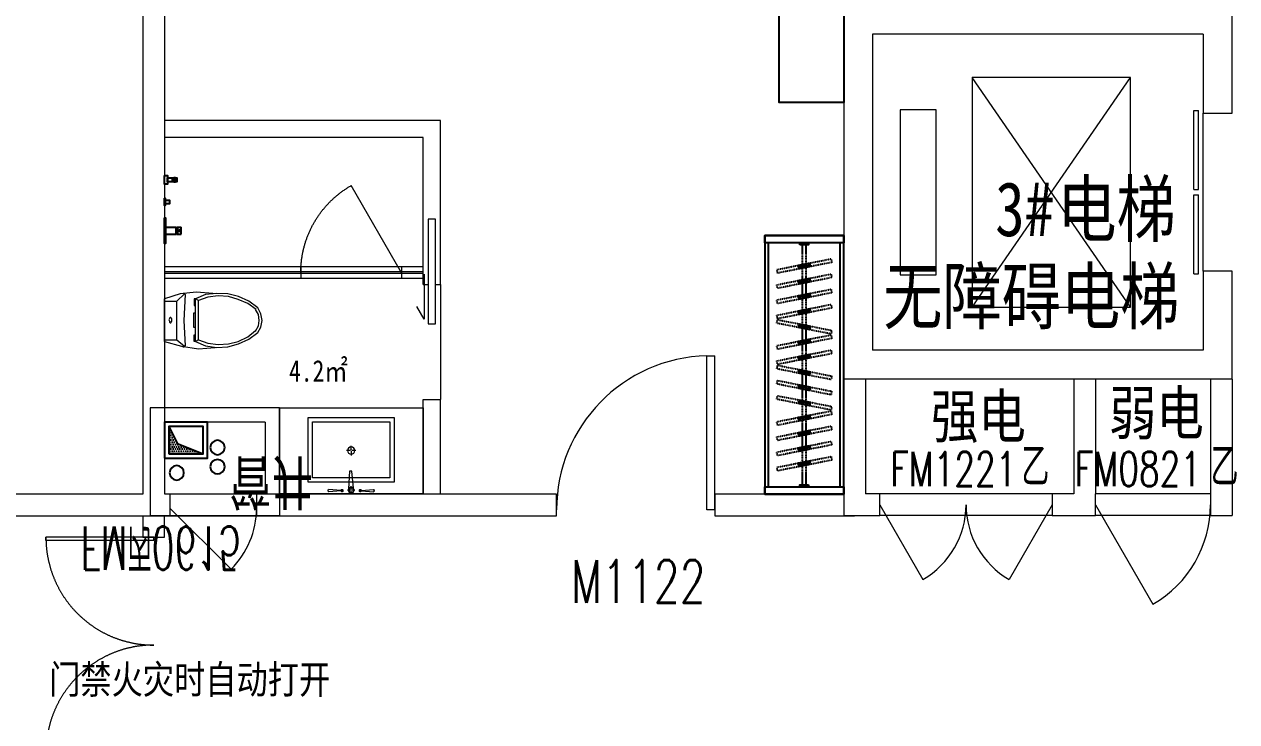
# Model space of a CAD drawing. Header units: millimetres. Extents: x 33621 to 401573, y -91663 to 133135.
# Drawn here: x 359430 to 367863, y -50810 to -45954 of the extents above; entities that cross this region are included whole.
import ezdxf

# ---------------------------------------------------------------- set-up
doc = ezdxf.new("R2010")
doc.units = ezdxf.units.MM
doc.header["$LTSCALE"] = 10
for name, pattern in [('DASH', [0.35, 0.25, -0.1]), ('DOT', [0.2, 0.1, -0.1]), ('HIDDEN', [0.375, 0.25, -0.125, 0, 0])]:
    doc.linetypes.add(name, pattern=pattern)
doc.layers.get('0').update_dxf_attribs({"color": 253})
for name, color, linetype in [('DIM_LEAD', 253, 'Continuous'), ('ELE', 253, 'Continuous'), ('FC-Text Annotation', 253, 'Continuous'), ('FF-FIXT', 253, 'Continuous'), ('PUB_TEXT', 253, 'Continuous'), ('VPIPE-污水', 253, 'Continuous'), ('VPIPE-热给水', 253, 'Continuous'), ('VPIPE-给水', 253, 'Continuous'), ('WINDOW_TEXT', 253, 'Continuous'), ('填充', 253, 'Continuous'), ('平面家具', 253, 'Continuous'), ('洁具', 253, 'Continuous'), ('风道（排气道）', 253, 'Continuous')]:
    doc.layers.add(name, color=color, linetype=linetype)
for name, color, linetype, lineweight in [('DOOR【门】', 253, 'Continuous', 0), ('FF-Door【门】', 253, 'Continuous', 0), ('FF-FIXT【洁具】', 253, 'Continuous', 0), ('FF-FURN【成品家具】', 253, 'Continuous', 0), ('FF-FURN【成品家私】', 253, 'Continuous', 0), ('MK【门槛线】', 253, 'Continuous', 0), ('RC-Text【天花文字】', 253, 'Continuous', 0), ('STAIR', 253, 'Continuous', 0), ('TXT【平面空间文字】', 253, 'Continuous', 0), ('WALL', 253, 'Continuous', 0), ('Wall【墙体】', 253, 'Continuous', 0), ('Wall【新建墙】', 253, 'Continuous', 0), ('WINDOW', 253, 'Continuous', 0), ('Xline【辅助线】', 253, 'Continuous', 0)]:
    doc.layers.add(name, color=color, linetype=linetype, lineweight=lineweight)
doc.layers.add('审图', color=253, linetype='Continuous', plot=False)
doc.styles.add('-宋体', font='', dxfattribs={"width": 0.8})
doc.styles.add('_TCH_WINDOW', font='SIMPLEX', dxfattribs={"bigfont": 'GBCBIG'})
doc.styles.add('SUN', font='romans.shx', dxfattribs={"width": 0.8, "bigfont": 'hzdx.shx'})
doc.styles.add('宋体', font='', dxfattribs={"width": 0.7})
doc.styles.add('文字', font='')
doc.styles.get('-宋体').set_extended_font_data('SimSun')
doc.styles.get('宋体').set_extended_font_data('SimSun')
doc.styles.get('文字').set_extended_font_data('SimSun')

# ---------------------------------------------------------------- blocks, each defined once
blk = doc.blocks.new('$TCHSYS$LDOR22D')
for p, q in [((-0.5166666666663638, 0.8332552583810156), (-0.0166666666667101, 0.8332552583810156)), ((-0.5166666666663638, 0.8332552583810156), (-0.5166666666663638, 0.6666666666662593)), ((-0.0166666666667101, 0.8332552583810156), (-0.0166666666667101, 0.6666666666662593)), ((0.0166666666666089, 0.8332552583810156), (0.0166666666666089, 0.6666666666662593)), ((0.0166666666666089, 0.8332552583810156), (0.5166666666662572, 0.8332552583810156)), ((0.5166666666662572, 0.8332552583810156), (0.5166666666662572, 0.6666666666662593)), ((-0.5166666666663638, 0.6666666666662593), (-0.0166666666667101, 0.6666666666662593)), ((0.0166666666666089, 0.6666666666662593), (0.5166666666662572, 0.6666666666662593)), ((-0.5000000000000071, 0.4999999999999858), (0.5000000000000373, 0.4999999999999858))]:
    blk.add_line(p, q)
blk = doc.blocks.new('$DorLib2D$00000214')
at = {"color": 0}
blk.add_line((0.4999999999999894, 1.07e-14), (4.62e-14, 0.8660254037843593), dxfattribs=at)
blk.add_arc((0.5000000000005472, -6.359e-13), 1.0000000000008, 120.0000000001199, 180, dxfattribs=at)
blk = doc.blocks.new('$DorLib2D$00000215')
at = {"color": 0}
for p, q in [((-0.4999999999999912, 7.1e-15), (-0.2500000000000249, 0.4330127018921673)), ((0.5000000000000089, 7.1e-15), (0.2500000000000355, 0.4330127018921708))]:
    blk.add_line(p, q, dxfattribs=at)
for centre, radius, start, end in [((-0.4999999999992113, 3.837e-13), 0.4999999999992167, 0, 60.00000000009565), ((0.4999999999988507, 5.151e-13), 0.4999999999989192, 119.9999999999043, 180)]:
    blk.add_arc(centre, radius, start, end, dxfattribs=at)
blk = doc.blocks.new('$DorLib2D$00000001')
for p, q in [((0.45, 0.975), (0.5000000000000002, 0.975)), ((0.45, 0), (0.45, 0.975)), ((0.5, 0), (0.5, 0.975)), ((0.5, 0), (0.45, 0))]:
    blk.add_line(p, q)
at = {"lineweight": 13}
blk.add_arc((0.475, 0), 0.975, 91.4692835813538, 180, dxfattribs=at)
blk = doc.blocks.new('DOOR_D02')
at = {"layer": 'FF-Door【门】'}
for p, q in [((-0.4842105263157892, 0.4997506303355456), (-0.4999999999999997, 0.4997506303355456)), ((-0.4999999999999997, 0), (-0.4999999999999997, 0.4997506303355456)), ((-0.4842105263157892, 0), (-0.4842105263157892, 0.5000000000000019)), ((0.4842105263157892, 0), (0.4842105263157892, 0.5000000000000019)), ((0.4842105263157892, 0.4997506303355456), (0.4999999999999997, 0.4997506303355456)), ((0.4999999999999997, 0), (0.4999999999999997, 0.4997506303355456)), ((-0.4842105263157892, 0), (-0.4999999999999997, 0)), ((0.4842105263157892, 0), (0.4999999999999997, 0))]:
    blk.add_line(p, q, dxfattribs=at)
at = {"layer": 'FF-Door【门】', "color": 8, "linetype": 'HIDDEN', "ltscale": 15}
for centre, start, end in [((-0.4999999999999997, 0), 0, 90), ((0.4995012606710915, -2e-16), 89.99999999999999, 180)]:
    blk.add_arc(centre, 0.4997506303355456, start, end, dxfattribs=at)
blk = doc.blocks.new('海龙0819125799')
at = {"layer": 'Wall【墙体】', "color": 6}
for p, q in [((-361.346166823525, 1800.000000599073), (-361.346166907344, 1649.775159592973)), ((-211.3461668924429, 1649.775159593206), (-211.3461668924429, 1799.999999882653)), ((-361.346166907344, 1649.775159592973), (-211.3461668924429, 1649.775159593206)), ((-211.3461668728851, 149.775159592973), (-361.3461669818498, 149.7751595932059)), ((-361.3461669818498, 149.7751595932059), (-361.3461669287644, 0)), ((-211.3461669287644, 0), (-211.3461668728851, 149.775159592973))]:
    blk.add_line(p, q, dxfattribs=at)
at = {"xscale": 1500, "yscale": 1500, "zscale": 1500, "rotation": 89.99999999895059}
blk.add_blockref('DOOR_D02', (-286.3461667839438, 899.7751599838958), dxfattribs=at)
at = {"layer": 'FC-Text Annotation', "style": '文字', "width": 0.8}
blk.add_text('门禁火灾时自动打开', height=199.1325747009862, dxfattribs=at).set_placement((-1014.163116379641, 560.8869037886615))
blk = doc.blocks.new('A$C78EA0098')
at = {"color": 33, "linetype": 'Continuous'}
for p, q in [((47.00000128359533, 353.7500000006403), (90.00000128336251, 353.7500000006403)), ((68.50000128359534, 375.2500000005239), (68.50000128359534, 332.2500000007567))]:
    blk.add_line(p, q, dxfattribs=at)
for p, q in [((4.999999124091118, 24.99999973730883, 9.256461575e-07), (81.00000097975135, 24.99999973725062, 9.256461575e-07)), ((81.00000097951852, -25.00000026274938, 3.560162716e-07), (81.00000097951852, 24.99999973725062, 3.560162716e-07)), ((81.00000097951852, 19.99999973730882, 9.256461575e-07), (87.98346753581427, 19.99999973725062, 9.256461575e-07)), ((84.0000009795185, 24.99999973725062, 9.256461575e-07), (114.0000009795185, 24.99999973725062, 9.256461575e-07)), ((84.0000009795185, 19.99999973730882, 3.560162716e-07), (84.0000009795185, 24.99999973725062, 3.560162716e-07)), ((114.0000009795185, -25.00000026274938, -2.136136142e-07), (114.0000009795185, 24.99999973725062, 3.560162716e-07)), ((4.999999124091118, -25.00000026274938, 3.560162716e-07), (81.00000097951852, -25.00000026274938, 3.560162716e-07)), ((81.00000097951852, -20.00000026274938, 3.560162716e-07), (87.98346753581427, -20.00000026274938, 3.560162716e-07)), ((84.0000009795185, -25.00000026274938, 3.560162716e-07), (84.0000009795185, -20.00000026274938, 3.560162716e-07)), ((84.00000097975135, -25.00000026274938, 3.560162716e-07), (114.0000009795185, -25.00000026274938, 3.560162716e-07))]:
    blk.add_line(p, q)
for points in [[(1.4293473214e-06, 383.7500000006403), (20.00000113737769, 383.7500000006403), (20.00000113737769, 323.7500000006403), (1.4293473214e-06, 323.7500000006403)], [(20.00000113737769, 368.7500000006403), (85.00000121048652, 368.7500000006403), (85.00000121048652, 338.7500000006403), (20.00000113737769, 338.7500000006403)], [(6.619375199e-07, 226.0000000006403), (3.000000408617779, 226.0000000006403), (3.000000408617779, 174.0000000006403), (6.619375199e-07, 174.0000000006403)], [(3.000000408617779, 212.5000000006403), (33.50000047450885, 212.5000000006403), (33.50000047450885, 187.5000000006403), (3.000000408617779, 187.5000000006403)], [(0, 90), (4.999999124091118, 90), (4.999999124091118, -90), (0, -90)]]:
    blk.add_lwpolyline(points, close=True)
for centre, radius in [((68.50000128359534, 353.7500000006403), 11.49999999988358), ((104.0000009795185, -2.62807589e-07, 7.12013287e-08), 5)]:
    blk.add_circle(centre, radius, dxfattribs=at)
blk.add_arc((57.75000097928568, -2.627493814e-07, 9.256461575e-07), 36.2500000002529, 316.397181032414, 43.60281896758604)
blk = doc.blocks.new('PQD')
at = {"layer": '填充'}
h = blk.add_hatch(dxfattribs=at)
h.set_pattern_fill('DOTS', color=256, scale=10, style=0)
h.set_pattern_definition([(0, (0, 0), (7.9375, 15.875), [0, -15.875])])
h.paths.add_polyline_path([(517039.3606534046, 222520.7432957545), (516799.3606534047, 222520.7432957545), (516799.3606534047, 222330.7432957545), (516857.0893016653, 222450.5852683169)])
blk.add_lwpolyline([(516799.3606534047, 222330.7432957545), (516857.0893016653, 222450.5852683169), (517039.3606534046, 222520.7432957545)], dxfattribs=at)
at = {"layer": '风道（排气道）'}
for points in [[(516769.3606534046, 222550.7432957545), (517069.3606534046, 222550.7432957545), (517069.3606534046, 222300.7432957546), (516769.3606534046, 222300.7432957546)], [(516799.3606534047, 222520.7432957545), (517039.3606534046, 222520.7432957545), (517039.3606534046, 222330.7432957545), (516799.3606534047, 222330.7432957545)]]:
    blk.add_lwpolyline(points, close=True, dxfattribs=at)
blk = doc.blocks.new('$DorLib2D$00000114')
at = {"color": 0}
blk.add_line((0.4999999999999965, 3.6e-15), (-0.2071067811864751, 0.7071067811864858), dxfattribs=at)
blk.add_arc((0.5000000000013856, -1.1546e-12), 1.000000000001696, 135, 180, dxfattribs=at)
blk = doc.blocks.new('ZL_08155714')
at = {"layer": 'VPIPE-污水'}
blk.add_circle((-129.1592930657789, -712.0164852384477), 50, dxfattribs=at)
at = {"layer": 'VPIPE-热给水'}
blk.add_circle((153.8974417122081, -888.4944701527711), 50, dxfattribs=at)
at = {"layer": 'VPIPE-给水'}
blk.add_circle((153.8974417112767, -754.4488298522773), 50, dxfattribs=at)
at = {"layer": 'WALL'}
for p, q in [((-314.6437028925866, -1164.930908717448), (-314.6437028954097, -414.9309060515661)), ((-314.6437028954097, -414.9309060515661), (585.3562970589846, -414.9309060524974)), ((585.3562970589846, -1164.930908717215), (585.3562970589846, -414.9309060524974)), ((-214.6437028876972, -1064.930908736074), (-214.6437028869986, -564.9309060706291)), ((-214.6437028869986, -564.9309060706291), (485.356297058519, -564.9309060713276)), ((485.356297058519, -1064.930908717681), (485.356297058519, -564.9309060713276)), ((485.356297058519, -1064.930908717681), (-214.6437028902583, -1064.930908714421)), ((585.3562970589846, -1164.930908717215), (-314.6437028925866, -1164.930908717448))]:
    blk.add_line(p, q, dxfattribs=at)
at = {"layer": 'WINDOW'}
for p, q in [((-175.1417361089261, -414.9309060521773), (424.8582644285634, -414.9309060522937)), ((-175.1417361089261, -414.9309060521773), (-175.1417361089261, -564.9309060519735)), ((424.8582644285634, -564.9309060522937), (424.8582644285634, -414.9309060522937)), ((-175.1417361090425, -564.9309060522937), (424.8582644285634, -564.9309060522937))]:
    blk.add_line(p, q, dxfattribs=at)
at = {"layer": 'DOOR【门】', "xscale": -600, "yscale": 600, "zscale": -600}
blk.add_blockref('$DorLib2D$00000114', (124.8582644192502, -464.9309060735977), dxfattribs=at)
at = {"layer": '洁具'}
blk.add_blockref('PQD', (-516984.004356292, -223365.674204469), dxfattribs=at)
at = {"layer": 'ELE', "ltscale": 100, "style": 'SUN', "width": 0.6}
blk.add_text('FM丙0615', height=300, dxfattribs=at).set_placement((-797.1047963886523, -337.8947368420178, 8.09054457e-08))
at = {"layer": 'TXT【平面空间文字】', "width": 0.75}
blk.add_text('管井', height=300, dxfattribs=at).set_placement((236.4133385177701, -794.6007492310964))
blk = doc.blocks.new('A$C5D954283')
at = {"color": 0, "linetype": 'Continuous'}
for p, q in [((-159.8287922329036, 511.2883289088495), (-159.8287922329036, 506.3181305513717)), ((159.8287922331365, 511.2883289088495), (159.8287922331365, 506.3181305513717)), ((15.14995655568782, 492.2146877725608), (4.840431999997235, 374.2569191276562)), ((4.840431999997235, 374.2569191276562), (-11.15956799988635, 374.2569191276562))]:
    blk.add_line(p, q, dxfattribs=at)
at = {"color": 8}
for p, q in [((1.164153e-10, 532.1264297300949), (1.164153e-10, 509.5472297300585)), ((1.164153e-10, 501.4832297300454), (1.164153e-10, 478.5008297301828)), ((1.164153e-10, 235.0799999996088), (1.164153e-10, 263.807999999728)), ((-5.039999999920837, 230.0399999998044), (-32.7599999998929, 230.0399999998044)), ((1.164153e-10, 225), (1.164153e-10, 196.2719999998808)), ((32.25600000005215, 230.0399999998044), (5.040000000037252, 230.0399999998044))]:
    blk.add_line(p, q, dxfattribs=at)
at = {"color": 0, "linetype": 'Continuous'}
blk.add_lwpolyline([(300, 0), (300, 450), (-300, 450), (-300, 0)], close=True, dxfattribs=at)
at = {"color": 8, "ltscale": 1000, "const_width": 0.448}
blk.add_lwpolyline([(1.164153e-10, 505.7392297300975, -1), (1.164153e-10, 505.2912297302391, -1)], format="xyb", close=True, dxfattribs=at)
at = {"color": 8}
blk.add_lwpolyline([(270, 30), (270.0000000001164, 420), (-270, 420), (-270, 30)], close=True, dxfattribs=at)
at = {"color": 8, "const_width": 0.8399999999999997}
blk.add_lwpolyline([(0.1400000000139698, 230.4599999999628, -0.9999999999999998), (0.1400000000139698, 229.6199999998789, -0.9999999999999998)], format="xyb", close=True, dxfattribs=at)
at = {"color": 8}
blk.add_circle((1.164153e-10, 230.0399999998044), 25.2, dxfattribs=at)
at = {"color": 0, "linetype": 'Continuous'}
for centre, start, end in [((-154.8287922329036, 511.2883289088495), 88.28890731603568, 180), ((-154.8287922329036, 506.3181305513717), 180, 271.7110926839644), ((154.8287922331365, 511.2883289090823), 0, 91.71109268396431), ((154.8287922331365, 506.3181305513717), 268.2889073160357, 0)]:
    blk.add_arc(centre, 5, start, end, dxfattribs=at)
at = {"color": 250, "linetype": 'DOT', "ltscale": 1000}
for points in [[(-57.32807496341411, 508.8032297301688), (-57.44336328096688, 509.9737716621894), (-57.78479776837048, 511.09933032430126), (-58.33925728968461, 512.1366511282395), (-59.08543427626137, 513.045870417176), (-59.99465356528526, 513.7920474038692), (-61.03197436919436, 514.3465069251833), (-62.157533031277126, 514.6879414125578), (-63.328074963385006, 514.8032297301397), (-64.49861689546378, 514.6879414125578), (-65.62417555763386, 514.3465069251833), (-66.66149636145565, 513.7920474038692), (-67.57071565056685, 513.045870417176), (-68.31689263717271, 512.1366511282395), (-68.87135215848684, 511.09933032430126), (-69.21278664583224, 509.9737716621894), (-69.32807496341411, 508.8032297301688), (-69.21278664583224, 507.63268779797363), (-68.87135215848684, 506.50712913594907), (-68.31689263717271, 505.46980833198177), (-67.57071565056685, 504.560589042987), (-66.66149636145565, 503.8144120562647), (-65.62417555763386, 503.259952535067), (-64.49861689546378, 502.9185180476925), (-63.328074963385006, 502.8032297301106), (-62.157533031277126, 502.9185180476925), (-61.03197436919436, 503.259952535067), (-59.99465356528526, 503.8144120562647), (-59.08543427626137, 504.560589042987), (-58.33925728968461, 505.46980833198177), (-57.78479776837048, 506.50712913594907), (-57.44336328096688, 507.63268779797363)], [(69.32807496321038, 508.8032297301688), (69.21278664577403, 509.9737716621894), (68.87135215837043, 511.09933032430126), (68.3168926370563, 512.1366511282395), (67.57071565045044, 513.045870417176), (66.66149636131013, 513.7920474038692), (65.62417555745924, 514.3465069251833), (64.49861689540558, 514.6879414125578), (63.32807496326859, 514.8032297301397), (62.15753303116071, 514.6879414125578), (61.03197436907794, 514.3465069251833), (59.99465356525616, 513.7920474038692), (59.085434276086744, 513.045870417176), (58.339257289480884, 512.1366511282395), (57.78479776813765, 511.09933032430126), (57.443363280792255, 509.9737716621894), (57.3280749633268, 508.8032297301688), (57.443363280792255, 507.63268779797363), (57.78479776813765, 506.50712913594907), (58.339257289480884, 505.46980833198177), (59.085434276086744, 504.560589042987), (59.99465356525616, 503.8144120562647), (61.03197436907794, 503.259952535067), (62.15753303116071, 502.9185180476925), (63.32807496326859, 502.8032297301106), (64.49861689540558, 502.9185180476925), (65.62417555745924, 503.259952535067), (66.66149636131013, 503.8144120562647), (67.57071565045044, 504.560589042987), (68.3168926370563, 505.46980833198177), (68.87135215837043, 506.50712913594907), (69.21278664577403, 507.63268779797363)]]:
    blk.add_wipeout(points, dxfattribs=at)
at = {"color": 0, "linetype": 'Continuous'}
for p, q in [((-72.32807496341411, 510.3032297301106), (-154.6794934225036, 516.2860993982758)), ((-72.32807496341411, 507.3032297301105), (-154.6794934225036, 501.3203600619454)), ((72.32807496341411, 510.3032297301106), (154.67949342262, 516.2860993985086)), ((72.32807496341411, 507.3032297301105), (154.67949342262, 501.3203600619454)), ((-11.15956800000276, 374.2569191276562), (-17.54950176004786, 495.4865680530201))]:
    blk.add_line(p, q, dxfattribs=at)
at = {"color": 8}
for p, q in [((-4.032000000006519, 505.5152297301683), (-26.20799999998417, 505.5152297301683)), ((25.80480000015814, 505.5152297301683), (4.032000000006519, 505.5152297301683))]:
    blk.add_line(p, q, dxfattribs=at)
at = {"color": 0, "linetype": 'Continuous', "const_width": 12}
for points in [[(-63.32807496341411, 514.8032297301106, -1), (-63.32807496341411, 502.8032297301106, -1)], [(63.32807496341411, 514.8032297301106, 1), (63.32807496341411, 502.8032297301106, 1)]]:
    blk.add_lwpolyline(points, format="xyb", close=True, dxfattribs=at)
at = {"color": 0, "linetype": 'Continuous'}
blk.add_circle((1.164153e-10, 505.5152297301683), 20.16, dxfattribs=at)
at = {"color": 8}
blk.add_circle((0.2651944293174893, 505.7008297301363), 16.25438224187546, dxfattribs=at)
blk = doc.blocks.new('ZL_08127082')
at = {"layer": 'FF-FIXT【洁具】'}
for p, q in [((-184.0723225633846, -108.7700514605967), (-150.6046904385439, 0)), ((146.4211623065057, 0), (-150.6046904385439, 0)), ((-133.8707755542127, 0), (-133.8707755542127, -83.66927795595257)), ((133.8707755542127, 0), (133.8707755542127, -83.66927795595257)), ((146.4211623065057, 0), (179.8888932532863, -117.1369100807933)), ((-133.8707755542127, -83.66927795595257), (-184.0723225633846, -138.0542542752809)), ((133.8707755542127, -83.66927795595257), (-133.8707755542127, -83.66927795595257)), ((-20.91729478345951, -37.65116025687894), (-16.73386547336122, -33.46773094678065)), ((-20.91729478345951, -41.83458956703543), (-20.91729478345951, -37.65116025687894)), ((-16.73386547336122, -46.01811769907363), (-20.91729478345951, -41.83458956703543)), ((-16.73386547336122, -33.46773094678065), (-12.55043616326293, -33.46773094678065)), ((-12.55043616326293, -50.20154700923012), (-16.73386547336122, -46.01811769907363)), ((-12.55043616326293, -33.46773094678065), (-4.18347872106824, -29.28420281474246)), ((4.18347872106824, -50.20154700923012), (-12.55043616326293, -50.20154700923012)), ((-4.18347872106824, -29.28420281474246), (4.18347872106824, -33.46773094678065)), ((4.18347872106824, -33.46773094678065), (12.55033734132303, -33.46773094678065)), ((12.55033734132303, -46.01811769907363), (4.18347872106824, -50.20154700923012)), ((12.55033734132303, -33.46773094678065), (16.73386547336122, -37.65116025687894)), ((16.73386547336122, -41.83458956703543), (12.55033734132303, -46.01811769907363)), ((16.73386547336122, -37.65116025687894), (16.73386547336122, -41.83458956703543)), ((133.8707755542127, -83.66927795595257), (179.8888932532863, -138.0542542752809)), ((-196.6227093156776, -221.7235322312918), (-184.0723225633846, -108.7700514605967)), ((-179.8888932532863, -142.2376835854375), (-4.94109699503e-05, -133.8708249651827)), ((-4.94109699503e-05, -133.8708249651827), (-4.94109699503e-05, -138.0542542752809)), ((-4.94109699503e-05, -133.8708249651827), (175.7053651212482, -142.2376835854375)), ((184.0723225634429, -133.8708249651827), (175.7053651212482, -142.2376835854375)), ((179.8888932532863, -117.1369100807933), (196.6227093157358, -234.2739189835847)), ((184.0723225634429, -125.503867522988), (184.0723225634429, -133.8708249651827)), ((-188.255850695481, -334.6770130019868), (-196.6227093156776, -221.7235322312918)), ((-179.8888932532863, -284.4754659928149), (-150.6046904385439, -213.3565747890971)), ((-163.1550771908951, -301.2092820552061), (-138.0543036862509, -234.2739189835847)), ((-150.6046904385439, -204.9896173469024), (-104.5865727394703, -204.9896173469024)), ((-150.6046904385439, -213.3565747890971), (-150.6046904385439, -204.9896173469024)), ((-138.0543036862509, -234.2739189835847), (-150.6046904385439, -213.3565747890971)), ((146.4211623065057, -213.3565747890971), (-150.6046904385439, -213.3565747890971)), ((133.8707755542127, -234.2739189835847), (-138.0543036862509, -234.2739189835847)), ((-104.5865727394703, -204.9896173469024), (-104.5865727394703, -213.3565747890971)), ((-50.20159642014187, -213.3565747890971), (-50.20159642014187, -200.8061880368041)), ((-50.20159642014187, -200.8061880368041), (46.01806828810367, -200.8061880368041)), ((46.01806828810367, -213.3565747890971), (-50.20159642014187, -213.3565747890971)), ((46.01806828810367, -200.8061880368041), (46.01806828810367, -213.3565747890971)), ((100.4030446074321, -204.9896173469024), (100.4030446074321, -213.3565747890971)), ((146.4211623065057, -204.9896173469024), (100.4030446074321, -204.9896173469024)), ((133.8707755542127, -234.2739189835847), (146.4211623065057, -213.3565747890971)), ((133.8707755542127, -234.2739189835847), (158.9715490588569, -301.2092820552061)), ((146.4211623065057, -213.3565747890971), (146.4211623065057, -204.9896173469024)), ((146.4211623065057, -213.3565747890971), (175.7053651212482, -284.4754659928149)), ((196.6227093157358, -234.2739189835847), (188.2557518735411, -351.4108290644363)), ((-188.255850695481, -363.9612158167292), (-179.8888932532863, -284.4754659928149)), ((-171.5219358111499, -372.3281732589239), (-163.1550771908951, -301.2092820552061)), ((158.9715490588569, -301.2092820552061), (167.3385065010516, -372.3281732589239)), ((175.7053651212482, -284.4754659928149), (188.2557518735411, -363.9612158167292)), ((-184.0723225633846, -439.2635363305453), (-188.255850695481, -363.9612158167292)), ((-167.3385065009934, -443.4469656406435), (-171.5219358111499, -372.3281732589239)), ((167.3385065010516, -372.3281732589239), (163.1549783689552, -443.4469656406435)), ((188.2557518735411, -363.9612158167292), (184.0723225634429, -439.2635363305453)), ((-167.3385065009934, -514.5658568443614), (-184.0723225633846, -439.2635363305453)), ((-146.4211623065057, -510.3824275342049), (-167.3385065009934, -443.4469656406435)), ((163.1549783689552, -443.4469656406435), (146.4211623065057, -510.3824275342049)), ((184.0723225634429, -439.2635363305453), (163.1549783689552, -514.5658568443614)), ((-133.8707755542127, -585.684748048021), (-167.3385065009934, -514.5658568443614)), ((-117.1369594918215, -577.3177906058263), (-146.4211623065057, -510.3824275342049)), ((-87.85275667707901, -648.436681809544), (-133.8707755542127, -585.684748048021)), ((-75.30236992478603, -635.8862950572511), (-117.1369594918215, -577.3177906058263)), ((112.9534313597833, -577.3177906058263), (71.11884179274784, -631.7027669251547)), ((129.6873462441144, -585.684748048021), (83.66922854504082, -648.436681809544)), ((146.4211623065057, -510.3824275342049), (112.9534313597833, -577.3177906058263)), ((163.1549783689552, -514.5658568443614), (129.6873462441144, -585.684748048021)), ((-46.01806828810367, -669.3539271820919), (-87.85275667707901, -648.436681809544)), ((-41.83463897800538, -652.6201111196423), (-75.30236992478603, -631.7027669251547)), ((-4.94109699503e-05, -677.7208846242283), (-46.01806828810367, -669.3539271820919)), ((-4.94109699503e-05, -656.8035404297407), (-41.83463897800538, -652.6201111196423)), ((37.6511108459672, -652.6201111196423), (-4.94109699503e-05, -656.8035404297407)), ((46.01806828810367, -669.3539271820919), (-4.94109699503e-05, -677.7208846242283)), ((75.30227110284613, -631.7027669251547), (37.6511108459672, -652.6201111196423)), ((83.66922854504082, -648.436681809544), (46.01806828810367, -669.3539271820919))]:
    blk.add_line(p, q, dxfattribs=at)
blk = doc.blocks.new('ZL_08123655')
at = {"layer": 'FF-FIXT【洁具】'}
for p, q in [((-184.0723225633846, -138.0542542752809), (-188.255850695481, -129.6872968331445)), ((-179.8888932532863, -142.2376835854375), (-184.0723225633846, -138.0542542752809))]:
    blk.add_line(p, q, dxfattribs=at)
at = {"layer": 'DIM_LEAD'}
blk.add_blockref('ZL_08127082', (0, 0), dxfattribs=at)
blk = doc.blocks.new('DOORBLK101')
at = {"layer": 'FF-Door【门】'}
blk.add_line((-0.5, 0), (2e-16, 0.8660254037844385), dxfattribs=at)
at = {"layer": 'FF-Door【门】', "color": 8, "linetype": 'HIDDEN', "ltscale": 15}
blk.add_arc((-0.5, 0), 1, 0, 60, dxfattribs=at)
blk = doc.blocks.new('海龙0427195617')
at = {"layer": 'FF-FURN【成品家具】'}
blk.add_line((1234.087697051, 2022.392467050115), (1234.087687919848, 1222.392467050114), dxfattribs=at)
at = {"layer": 'FF-FURN【成品家私】'}
blk.add_lwpolyline([(1149.08768957993, 1748.93189989822), (1199.08768957993, 1748.93189989822), (1199.08768957993, 2478.93189989822), (1149.08768957993, 2478.93189989822)], close=True, dxfattribs=at)
blk.add_lwpolyline([(1120.486264711711, 2096.076972648269), (1120.486264711711, 1781.803913176059), (1069.673879669513, 1868.833713135915)], dxfattribs=at)
at = {"layer": 'MK【门槛线】', "color": 4}
for p, q in [((1114.087682108395, 2145.190576300025), (-681.7493923502042, 2145.190576300258)), ((261.8327732784674, 2145.190576300258), (261.8327732784674, 2065.190576300258)), ((961.8327732784674, 2145.190576300258), (961.8327732784674, 2065.190576300258)), ((1114.08768210886, 2065.190576300258), (-681.749392437283, 2065.190576300258))]:
    blk.add_line(p, q, dxfattribs=at)
at = {"layer": 'Wall【新建墙】', "color": 4}
for p, q in [((1234.08768210886, 3165.190576290479), (-684.7493970361538, 3165.190576290479)), ((1234.08768210886, 2022.39246706129), (1234.08768210886, 3165.190576290479)), ((1114.08768210886, 3045.190576290479), (-684.7493970361538, 3045.190576290479)), ((1114.08768210886, 2022.39246706129), (1114.08768210886, 3045.190576290479)), ((1114.08768210886, 2022.39246706129), (1149.08768957993, 2022.39246706129)), ((1199.08768957993, 2022.39246706129), (1234.08768210886, 2022.39246706129)), ((1114.08768210886, 564.9309024927206), (1114.08768210886, 1222.39246706129)), ((1114.08768210886, 1222.39246706129), (1234.08768210886, 1222.39246706129)), ((1234.08768210886, 564.9309024927206), (1234.08768210886, 1222.39246706129))]:
    blk.add_line(p, q, dxfattribs=at)
at = {"layer": 'WINDOW', "linetype": 'Continuous'}
for p, q in [((1114.08768210886, 2110.190576300491), (-681.7493923502042, 2110.190576300258)), ((1114.08768210886, 2100.190576300258), (-681.749392437283, 2100.190576300258))]:
    blk.add_line(p, q, dxfattribs=at)
at = {"layer": 'DIM_LEAD', "xscale": -1.000000000000001, "rotation": 90}
blk.add_blockref('ZL_08123655', (-684.749397253152, 1772.832432077856), dxfattribs=at)
at = {"layer": 'FF-FIXT', "rotation": 359.999999047842}
blk.add_blockref('A$C78EA0098', (-684.7493970543146, 2397.882950485575), dxfattribs=at)
at = {"layer": 'FF-FIXT【洁具】', "xscale": -700, "yscale": 700, "zscale": 700}
blk.add_blockref('DOORBLK101', (611.8327732784672, 2105.190576300258), dxfattribs=at)
at = {"layer": 'TXT【平面空间文字】', "color": 6, "linetype": 'Continuous', "xscale": -1, "rotation": 180}
blk.add_blockref('ZL_08155714', (-471.2686149482615, 0), dxfattribs=at)
at = {"layer": 'FF-FIXT【洁具】', "linetype": 'Continuous', "xscale": -1, "rotation": 180}
blk.add_blockref('A$C5D954283', (612.4679706323659, 1097.05733581994), dxfattribs=at)
at = {"layer": 'FF-FIXT【洁具】', "linetype": 'Continuous'}
blk.add_lwpolyline([(1114.087682111538, 564.9309060893792), (114.0876821134006, 564.9309060898449), (114.0876821134006, 1164.930906094036), (1114.087682112003, 1164.93090609357)], close=True, dxfattribs=at)

msp = doc.modelspace()

# ---------------------------------------------------------------- linework, layer by layer
for points in [[(364580.5022836102, -47475.32014480755), (364580.5022836125, -47425.32014480755), (365130.5022836125, -47425.32014483759), (365130.5022836102, -47475.32014483759)], [(365130.5022835142, -49225.32014483759), (365130.5022836125, -47425.32014483759), (364580.5022836125, -47425.32014480755), (364580.5022835143, -49225.32014480755)], [(365130.5022835171, -49175.32014483759), (365130.5022835142, -49225.32014483759), (364580.5022835143, -49225.32014480755), (364580.502283517, -49175.32014480755)]]:
    msp.add_lwpolyline(points, close=True)
at = {"color": 8}
for points in [[(364605.5022835171, -49175.32014480895), (364605.5022836102, -47475.32014480895)], [(365105.5022835171, -49175.3201448362), (365105.5022836102, -47475.32014483619)]]:
    msp.add_lwpolyline(points, dxfattribs=at)
for points in [[(364825.5022836093, -47490.32014482082), (364825.5022836102, -47475.32014482082), (364885.5022836102, -47475.32014482408), (364885.5022836093, -47490.32014482408)], [(364825.5022836093, -47490.32014482082), (364825.5022836102, -47475.32014482082), (364885.5022836102, -47475.32014482408), (364885.5022836093, -47490.32014482408)], [(364885.502283518, -49160.32014482408), (364885.5022835171, -49175.32014482408), (364825.5022835171, -49175.32014482082), (364825.502283518, -49160.32014482082)]]:
    msp.add_lwpolyline(points, close=True, dxfattribs=at)
at = {"color": 8, "linetype": 'DASH', "ltscale": 0.006}
for points in [[(364843.002283518, -49160.32014482175), (364843.0022836092, -47490.32014482176)], [(364868.002283518, -49160.32014482316), (364868.0022836093, -47490.32014482315)]]:
    msp.add_lwpolyline(points, dxfattribs=at)
for points in [[(364664.2624880968, -47662.37992167762), (365041.8648210562, -47587.27014772185), (365046.7420791055, -47611.78977973234), (364669.1397461461, -47686.89955368787)], [(364813.8322433599, -47632.62864757829), (364892.295065793, -47617.02142182119), (364897.1723238423, -47641.54105383168), (364818.7095014093, -47657.14827958854)], [(364815.295420775, -47639.98453718131), (364893.7582432081, -47624.37731142422), (364895.7091464277, -47634.18516422841), (364817.2463239947, -47649.79238998551)], [(364664.2624880911, -47768.26227461859), (365041.8648210506, -47693.15250066306), (365046.7420790994, -47717.67213267354), (364669.13974614, -47792.78190662908)], [(364813.8322433543, -47738.51100051948), (364892.2950657874, -47722.90377476239), (364897.1723238363, -47747.42340677264), (364818.7095014032, -47763.03063252974)], [(364815.2954207689, -47745.86689012251), (364893.758243202, -47730.25966436542), (364895.7091464217, -47740.06751716962), (364817.2463239886, -47755.67474292671)], [(364664.2624880855, -47874.1446275598), (365041.8648210445, -47799.03485360425), (365046.7420790938, -47823.55448561451), (364669.1397461344, -47898.66425957028)], [(364813.8322433483, -47844.39335346069), (364892.2950657818, -47828.78612770359), (364897.1723238306, -47853.30575971385), (364818.7095013976, -47868.91298547095)], [(364815.2954207633, -47851.74924306372), (364893.7582431964, -47836.14201730663), (364895.709146416, -47845.94987011082), (364817.246323983, -47861.55709586791)], [(364664.2624880795, -47980.026980501), (365041.8648210389, -47904.91720654546), (365046.7420790878, -47929.43683855572), (364669.1397461289, -48004.54661251149)], [(364813.8322433427, -47950.27570640166), (364892.2950657758, -47934.6684806448), (364897.1723238251, -47959.18811265505), (364818.7095013915, -47974.79533841214)], [(364815.2954207573, -47957.63159600492), (364893.7582431904, -47942.02437024783), (364895.70914641, -47951.83222305203), (364817.2463239769, -47967.43944880889)], [(365041.8648210278, -48110.42896547295), (364664.2624880767, -48035.31919147596), (364669.1397461284, -48010.79955946617), (365046.7420790794, -48085.90933346316)], [(364892.2950657679, -48080.67769135731), (364813.8322433366, -48065.0704655916), (364818.7095013883, -48040.55083358181), (364897.1723238195, -48056.15805934752)], [(364893.7582431834, -48073.32180175428), (364815.2954207521, -48057.71457598881), (364817.2463239728, -48047.90672318485), (364895.709146404, -48063.51394895055)], [(364664.2624880679, -48191.79168638341), (365041.8648210273, -48116.68191242786), (365046.7420790767, -48141.20154443812), (364669.1397461172, -48216.31131839366)], [(364813.832243331, -48162.04041228407), (364892.2950657642, -48146.43318652721), (364897.1723238135, -48170.95281853746), (364818.7095013804, -48186.56004429455)], [(364815.2954207456, -48169.3963018871), (364893.7582431788, -48153.78907613024), (364895.7091463984, -48163.59692893444), (364817.2463239653, -48179.20415469129)], [(364664.2624880623, -48297.67403932462), (365041.8648210217, -48222.56426536907), (365046.7420790706, -48247.08389737932), (364669.1397461112, -48322.19367133487)], [(364813.8322433255, -48267.92276522527), (364892.2950657585, -48252.31553946818), (364897.1723238074, -48276.83517147867), (364818.7095013743, -48292.44239723553)], [(364815.2954207401, -48275.2786548283), (364893.7582431731, -48259.67142907144), (364895.7091463928, -48269.47928187563), (364817.2463239597, -48285.08650763249)], [(365041.8648210106, -48428.07602429656), (364664.262488059, -48352.96625029958), (364669.1397461112, -48328.44661828978), (365046.7420790622, -48403.55639228677)], [(364892.2950657507, -48398.32475018092), (364813.8322433189, -48382.71752441522), (364818.7095013706, -48358.19789240543), (364897.1723238023, -48373.80511817113)], [(364893.7582431662, -48390.96886057789), (364815.2954207345, -48375.36163481218), (364817.246323955, -48365.55378200846), (364895.7091463867, -48381.16100777392)], [(365041.8648210044, -48533.95837723776), (364664.2624880534, -48458.84860324078), (364669.1397461051, -48434.32897123099), (365046.7420790561, -48509.43874522775)], [(364892.2950657445, -48504.20710312213), (364813.8322433133, -48488.59987735642), (364818.709501365, -48464.08024534663), (364897.1723237962, -48479.6874711121)], [(364893.7582431602, -48496.85121351909), (364815.2954207289, -48481.24398775339), (364817.2463239494, -48471.43613494965), (364895.7091463806, -48487.04336071513)], [(365041.8648209989, -48639.84073017873), (364664.2624880474, -48564.73095618198), (364669.1397460995, -48540.21132417219), (365046.7420790505, -48615.32109816894)], [(364892.295065739, -48610.08945606309), (364813.8322433073, -48594.48223029763), (364818.7095013594, -48569.96259828783), (364897.1723237906, -48585.56982405331)], [(364664.262488039, -48721.20345108919), (365041.8648209984, -48646.09367713366), (365046.7420790473, -48670.61330914414), (364669.1397460879, -48745.72308309968)], [(364893.7582431545, -48602.7335664603), (364815.2954207228, -48587.12634069459), (364817.2463239439, -48577.31848789063), (364895.7091463751, -48592.92571365633)], [(364813.8322433022, -48691.45217699009), (364892.2950657353, -48675.84495123299), (364897.1723237841, -48700.36458324325), (364818.709501351, -48715.97180900034)], [(364815.2954207168, -48698.80806659312), (364893.7582431499, -48683.20084083602), (364895.7091463695, -48693.00869364022), (364817.2463239364, -48708.61591939731)], [(364664.2624880334, -48827.0858040304), (365041.8648209924, -48751.97603007486), (365046.7420790417, -48776.49566208511), (364669.1397460823, -48851.60543604088)], [(364813.8322432965, -48797.33452993106), (364892.2950657297, -48781.7273041742), (364897.1723237785, -48806.24693618445), (364818.7095013454, -48821.85416194155)], [(364815.2954207112, -48804.69041953432), (364893.7582431443, -48789.08319377723), (364895.7091463639, -48798.89104658142), (364817.2463239308, -48814.49827233852)], [(364664.2624880274, -48932.9681569716), (365041.8648209868, -48857.85838301607), (365046.7420790356, -48882.37801502632), (364669.1397460767, -48957.48778898209)], [(364813.8322432905, -48903.21688287226), (364892.2950657237, -48887.6096571154), (364897.172323773, -48912.12928912565), (364818.7095013398, -48927.73651488275)], [(364815.2954207051, -48910.57277247552), (364893.7582431383, -48894.96554671843), (364895.7091463579, -48904.77339952263), (364817.2463239248, -48920.38062527949)], [(364664.2624880218, -49038.85050991281), (365041.8648209812, -48963.74073595726), (365046.74207903, -48988.26036796752), (364669.1397460706, -49063.37014192306)], [(364813.8322432849, -49009.09923581346), (364892.295065718, -48993.4920100566), (364897.1723237669, -49018.01164206686), (364818.7095013338, -49033.61886782396)], [(364815.2954206996, -49016.45512541673), (364893.7582431326, -49000.84789965964), (364895.7091463523, -49010.65575246383), (364817.2463239192, -49026.26297822069)]]:
    msp.add_lwpolyline(points, close=True, dxfattribs=at)
at = {"layer": 'STAIR'}
for p, q in [((367123.2576965762, -47924.18178776499), (366023.2576965762, -46324.18178776569)), ((366023.2576965762, -47924.18178776499), (367123.2576965762, -46324.18178776569)), ((366023.2576965762, -46324.18178776569), (366023.2576965762, -47924.18178776499)), ((367123.2576965762, -46324.18178776569), (366023.2576965762, -46324.18178776569)), ((367123.2576965762, -47924.18178776499), (367123.2576965762, -46324.18178776569)), ((365523.2576965762, -46549.18178776243), (365523.2576965762, -47699.18178776522)), ((365773.2576965762, -46549.18178776243), (365523.2576965762, -46549.18178776243)), ((365773.2576965762, -47699.18178776522), (365773.2576965762, -46549.18178776243)), ((365523.2576965762, -47699.18178776522), (365773.2576965762, -47699.18178776522)), ((366023.2576965762, -47924.18178776499), (367123.2576965762, -47924.18178776499))]:
    msp.add_line(p, q, dxfattribs=at)
at = {"layer": 'WALL'}
for p, q in [((365130.5022835972, -45824.18178784461), (365130.5022835972, -48424.18178773355)), ((367830.50228364, -46574.18178773308), (367830.5022836698, -45824.18178784461)), ((367630.5022836698, -46024.18178774566), (365330.5022835971, -46024.18178774566)), ((365330.5022835971, -46024.18178774566), (365330.5022835971, -48224.18178783251)), ((367630.5022836698, -46024.18178774566), (367630.5022836931, -46574.18178773308)), ((367630.5022836931, -46574.18178773308), (367830.50228364, -46574.18178773308)), ((367830.50228364, -47674.18178773309), (367630.5022836931, -47674.18178773309)), ((367630.5022836931, -47674.18178773309), (367630.5022836698, -48224.18178783251)), ((367830.5022836698, -48424.18178773379), (367830.50228364, -47674.18178773309)), ((367630.5022836698, -48224.18178783251), (365330.5022835971, -48224.18178783251)), ((367830.5022836698, -48424.18178773379), (365130.5022835972, -48424.18178773355))]:
    msp.add_line(p, q, dxfattribs=at)
at = {"layer": 'Wall【墙体】', "color": 6}
for p, q in [((360255.5022836051, -43374.18178773239), (360255.5022835878, -49225.32031536601)), ((360405.5022836051, -43374.18178773216), (360405.5022835878, -49224.1817877261)), ((365130.502283545, -48424.18178841389), (365130.5022835273, -49374.18178848956)), ((365280.502283545, -48424.18178841389), (365130.502283545, -48424.18178841389)), ((365280.502283545, -48424.18178841389), (365280.5022835338, -49224.18178833821)), ((366730.5022835576, -48424.18178841366), (366730.5022838063, -49224.18178833821)), ((366880.5022835576, -48424.18178841366), (366730.5022835576, -48424.18178841366)), ((366880.5022835576, -48424.18178841366), (366880.5022835338, -49224.18178824695)), ((367680.5022835575, -48424.18178841366), (367680.502283571, -49224.18178824695)), ((367830.5022835576, -48424.18178841366), (367680.5022835575, -48424.18178841366)), ((367830.5022835576, -48424.18178841366), (367830.5022832991, -49374.18178824694)), ((360255.5022835878, -49225.32031536555), (350532.7170733817, -49225.32031535949)), ((363132.5535596114, -49225.32014478846), (360405.5022836162, -49225.32014483759)), ((363132.5535596114, -49375.32014482502), (363132.5535596114, -49225.32014478846)), ((365130.5022835142, -49225.32014483759), (364232.5535596113, -49225.32014478846)), ((364232.5535596113, -49225.32014478846), (364232.5535596113, -49375.32014482735)), ((365380.5022835822, -49224.18178834054), (365280.5022835338, -49224.18178833821)), ((365380.5022835822, -49374.18178846208), (365380.5022835822, -49224.18178834054)), ((366730.5022838063, -49224.18178833821), (366580.5022831753, -49224.18178834054)), ((366580.5022831753, -49224.18178834054), (366580.5022831753, -49374.18178837873)), ((366880.5022835822, -49374.18178835986), (366880.5022835822, -49224.18178838105)), ((367680.502283571, -49224.18178824695), (367680.5022835823, -49374.18178826161)), ((350532.7170733817, -49375.32031537323), (360405.6264247045, -49375.32031536601)), ((360405.5022835515, -49375.32014478939), (363132.5535596114, -49375.32014482502)), ((364232.5535596113, -49375.32014482735), (365205.502283532, -49375.32014479963)), ((365130.5022835273, -49374.18178848956), (365380.5022835822, -49374.18178846208)), ((366580.5022831753, -49374.18178837873), (366805.5022835576, -49374.18178837314)), ((366805.5022835576, -49374.18178837314), (366880.5022835822, -49374.18178835986)), ((367680.5022835823, -49374.18178826161), (367830.5022832991, -49374.18178824694))]:
    msp.add_line(p, q, dxfattribs=at)
at = {"layer": 'WINDOW'}
for p, q in [((366580.5022835581, -49224.18178837314), (365380.502283558, -49224.18178837314)), ((367680.5022834775, -49224.18178837314), (366880.5022834775, -49224.18178837314)), ((366580.5022835581, -49374.18178837314), (365380.502283558, -49374.18178837314)), ((367680.5022834775, -49374.18178837314), (366880.5022834775, -49374.18178837314))]:
    msp.add_line(p, q, dxfattribs=at)
at = {"layer": '平面家具', "color": 43, "linetype": 'ByBlock'}
msp.add_lwpolyline([(364680.5111215583, -43498.3573139865), (365130.5111215201, -43498.35731150546), (365130.4996575017, -46500.05962826577), (364680.4996575399, -46500.05963074682)], close=True, dxfattribs=at)

# ---------------------------------------------------------------- block references
at = {"layer": 'RC-Text【天花文字】'}
msp.add_blockref('海龙0819125799', (360616.9725915965, -51175.32031533272), dxfattribs=at)
at = {"layer": 'WINDOW'}
for name, p, xscale, yscale, zscale, rotation in [('$TCHSYS$LDOR22D', (367730.5022836167, -47124.18178776498), -1100, -200, -1100, 270), ('$DorLib2D$00000215', (365980.502283558, -49299.18178837314), 1200, 1200, 1200, 180), ('$DorLib2D$00000214', (367280.5022834775, -49299.18178837314), 800, 800, 800, 180)]:
    msp.add_blockref(name, p, dxfattribs=dict(at, xscale=xscale, yscale=yscale, zscale=zscale, rotation=rotation))
ref = msp.add_blockref('$DorLib2D$00000001', (363682.5535596248, -49334.18178773193), dxfattribs=dict(at, xscale=1100, yscale=1100, zscale=1100))
ref.add_attrib('A', 'M1122', (363232.5546205857, -49981.96462684787), dxfattribs={"layer": 'WINDOW_TEXT', "height": 297.5, "style": '_TCH_WINDOW', "width": 0.7058823529411766})

# ---------------------------------------------------------------- texts
at = {"layer": 'PUB_TEXT', "style": '宋体', "width": 0.8}
for s, height, p in [('3#', 377.6371308016877, (366183.0723808247, -47429.41141936635)), ('电梯', 377.6371308016877, (366615.1398913728, -47429.41141936635)), ('强电', 302.1097046413502, (365736.7341900484, -48833.92499184688)), ('弱电', 302.1097046413502, (366974.5278040094, -48811.35803331142))]:
    msp.add_text(s, height=height, dxfattribs=at).set_placement(p)
at = {"layer": 'WINDOW_TEXT', "style": '_TCH_WINDOW'}
for p in [(366365.0129218556, -49169.1817881126), (367681.0129217745, -49169.1817874502)]:
    msp.add_text('乙', height=270.0709219858156, dxfattribs=at).set_placement(p)
at = {"layer": 'WINDOW_TEXT', "style": '_TCH_WINDOW', "width": 0.7058823529411766}
for s, p in [('FM1221', (365453.0129218556, -49169.1817881126)), ('FM0821', (366737.0129217746, -49169.1817874502))]:
    msp.add_text(s, height=238, dxfattribs=at).set_placement(p)
at = {"layer": '审图', "color": 6, "style": '宋体', "width": 0.8}
msp.add_text('无障碍电梯', height=377.6371308016877, dxfattribs=at).set_placement((365404.6906775034, -48036.45142260134))

# ---------------------------------------------------------------- next in the draw order: block references
at = {"layer": 'Xline【辅助线】'}
msp.add_blockref('海龙0427195617', (361091.4146014645, -49789.11268991498), dxfattribs=at)

# ---------------------------------------------------------------- next in the draw order: texts
at = {"layer": 'TXT【平面空间文字】', "style": '-宋体', "width": 0.8}
msp.add_text('4.2㎡', height=150, dxfattribs=at).set_placement((361272.075948192, -48442.39999851734))

doc.saveas('drawing.dxf')
